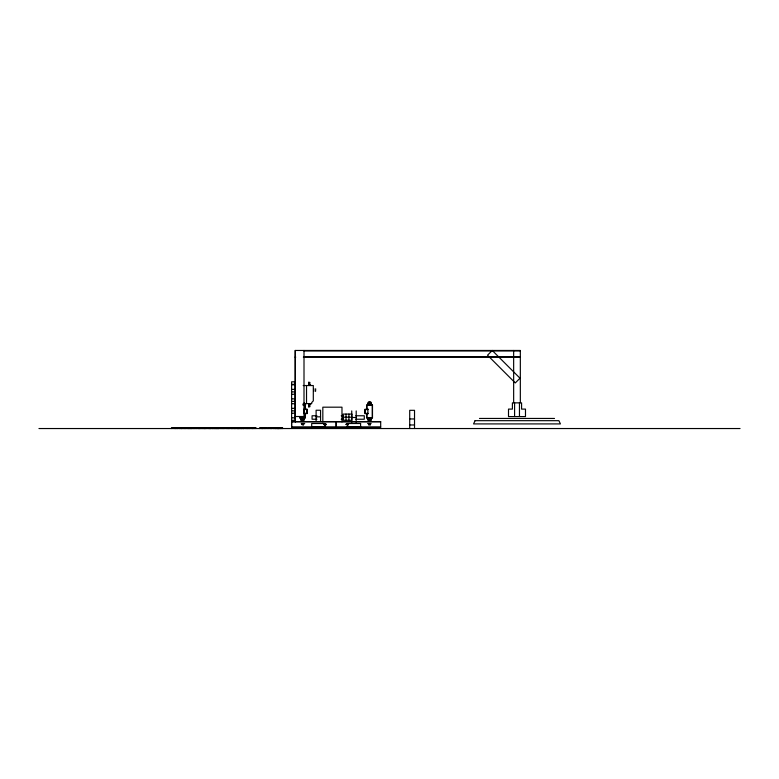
<?xml version="1.0" encoding="UTF-8"?>
<svg xmlns="http://www.w3.org/2000/svg" width="779" height="779" viewBox="0 0 779 779"><rect width="100%" height="100%" fill="white"/><g stroke="black" fill="none" stroke-linecap="round" stroke-linejoin="round"><path stroke-width="1.17" d="M291.609 427.447L291.609 421.624L380.688 421.624L380.688 427.447L291.609 427.447L291.609 381.798L295.173 381.837L295.173 420.563M304.161 403.142L303.323 404.593A1.675 1.675 0 0 0 304.161 403.142L304.161 404.817M303.771 424.058L303.362 424.906L301.658 424.419L303.362 423.834L303.528 424.701L301.716 424.526M324.395 424.896L324.093 423.942M325.934 424.769L325.797 423.873L324.239 424.029M326.128 424.282L325.632 424.896L324.239 424.691M347.901 424.75L346.197 424.166M348.067 424.857L347.901 423.834L346.178 424.448M368.642 424.769L368.779 423.873L370.337 424.029M370.58 424.049L370.337 424.691L368.779 424.691M301.025 418.79L300.801 419.628L300.801 417.953M371.057 404.058L371.281 403.22L371.281 404.895M368.146 418.868L367.922 419.706L367.922 418.031M301.629 424.448L303.664 424.117M323.898 424.438L324.57 423.961M348.31 424.058L347.901 424.906L346.178 424.292M368.448 424.438L369.11 423.805M370.473 423.942L370.337 424.847L368.535 424.516M309.74 404.953L311.074 403.619M346.266 424.214L348.203 424.117M325.797 424.691L324.57 424.906M315.573 391.399L315.67 388.76M303.907 350.949L520.333 350.949M303.907 356.665L520.333 356.665M295.095 357.142L295.738 357.142M303.362 357.142L520.333 357.142M308.708 382.771L309.74 382.771M291.609 384.359L295.173 384.359M291.609 384.787L295.173 384.787M303.187 385.537L313.304 385.537L313.304 400.864L311.707 402.548L311.707 403.619L303.187 403.619M291.609 389.383L295.173 389.383M291.609 391.905L295.173 391.905M291.609 394.271L295.173 394.271M291.609 398.867L295.173 398.867M291.609 401.389L295.173 401.389M291.609 403.746L295.173 403.746M303.07 404.817L305.387 404.817L305.387 409.16M303.031 404.992L305.202 404.992L305.202 408.975L304.18 408.975L304.18 413.795L305.202 413.795L305.202 417.778L299.769 417.778M308.708 406.404L309.74 406.404M291.609 408.352L295.173 408.352M304.18 409.16L307.101 409.16L307.101 413.61L304.18 413.61M367.902 409.238L364.981 409.238L364.981 413.688L367.902 413.688M304.18 409.481L306.936 409.481L306.936 413.269L304.18 413.269M367.902 409.579L365.147 409.579L365.147 413.367L367.902 413.367M291.609 410.864L295.173 410.864M291.609 413.23L295.173 413.23M316.926 415.762L312.077 415.762L312.077 419.238L316.926 419.238M341.212 415.762L343.636 415.762M355.779 415.762L364.28 415.762L364.28 419.238L355.779 419.238M508.502 416.58L525.484 416.58M316.108 416.833L320.558 416.833M343.12 417.203L351.806 417.203M351.738 417.495L356.198 417.495M291.609 417.826L295.173 417.826M299.594 417.953L305.387 417.953L305.387 413.61M479.484 418.45L554.502 418.45M409.715 418.956L414.525 418.956M341.212 419.238L343.636 419.238M291.609 420.348L295.173 420.348M291.609 421.78L380.688 421.78M301.22 423.503L304.706 423.503M367.591 423.503L371.086 423.503M409.715 424.974L414.525 424.974M291.609 426.98L380.688 426.98M282.465 427.642L282.465 428.538L282.543 427.642L268.599 427.642L268.599 428.538M38.95 428.538L740.05 428.538M303.304 418.177L304.141 419.628A1.675 1.675 0 0 1 301.765 421.137A1.675 1.675 0 0 1 301.395 418.342A1.675 1.675 0 0 1 304.083 419.19M324.093 424.769L323.898 424.282M309.74 384.203L311.074 385.537M368 403.649A1.675 1.675 0 0 0 370.687 404.496A1.675 1.675 0 0 0 370.317 401.711A1.675 1.675 0 0 0 367.941 403.22L368.165 404.058M371.262 419.706L371.203 419.268A1.675 1.675 0 0 0 368.516 418.42A1.675 1.675 0 0 0 368.886 421.215A1.675 1.675 0 0 0 371.262 419.706L371.262 418.031M525.484 416.541L525.484 409.102L521.579 409.102L521.579 402.86L512.407 402.86L512.407 409.102L508.502 409.102L508.502 416.541M520.333 402.724L520.333 350.462L295.095 350.462L295.095 416.512L304.005 416.512L304.005 350.462M519.457 402.86L519.457 416.541M514.588 402.86L514.588 416.541M513.653 350.462L513.653 402.724M414.525 428.538L414.525 410.319L409.715 410.319L409.715 428.538M367.941 403.22L367.941 404.895M366.695 409.238L366.695 404.895L372.489 404.895L372.489 418.031L366.695 418.031L366.695 413.688M356.198 410.923L356.198 422.276M351.738 410.923L351.738 422.276M348.914 414.087L348.914 420.319M346.022 414.087L346.022 420.319M341.981 421.867L341.981 407.183L322.827 407.183L322.827 421.79M320.558 421.381L320.558 410.251L316.108 410.241L316.108 421.381M313.83 388.721L313.83 391.399M309.74 382.255L309.74 385.537M309.74 403.619L309.74 406.911M308.844 382.255L308.844 384.242M308.844 403.619L308.844 406.911M308.708 382.255L308.708 385.537M308.708 403.619L308.708 406.911M306.527 385.537L306.527 403.619M304.141 417.953L304.141 419.628M295.397 350.462L295.397 382.08M295.397 416.132L295.397 422.208M282.241 427.642L282.241 428.538M281.453 427.642L281.453 428.538M281.238 427.642L281.238 428.538M280.937 427.642L280.898 428.538M280.839 427.642L280.839 428.538M279.427 427.642L279.427 428.538M279.398 427.642L279.398 428.538M279.125 427.642L279.125 428.538M278.95 427.642L278.95 428.538M278.901 427.642L278.901 428.538M278.726 427.642L278.639 428.538M278.463 427.642L278.463 428.538M278.424 427.642L278.424 428.538M277.928 427.642L277.947 428.538M277.694 427.642L277.694 428.538M277.519 427.642L277.519 428.538M277.295 427.642L277.295 428.538M277.042 427.642L277.129 428.538M276.964 427.642L276.964 428.538M276.652 427.642L276.652 428.538M276.574 427.642L276.516 428.538M275.688 427.642L275.688 428.538M275.425 427.642L275.425 428.538M275.24 427.642L275.24 428.538M275.104 427.642L275.123 428.538M273.711 427.642L273.711 428.538M273.419 427.642L273.448 428.538M271.296 427.642L271.296 428.538M271.141 427.642L271.15 428.538M271.043 427.642L271.043 428.538M270.936 427.642L270.936 428.538M270.167 427.642L270.167 428.538M267.674 428.538L267.674 427.642L259.699 427.642L259.699 428.538M265.912 427.642L265.912 428.538M264.957 427.642L264.957 428.538M264.743 427.642L264.743 428.538M263.234 427.642L263.234 428.538M262.396 427.642L262.396 428.538M262.241 427.642L262.26 428.538M262.143 427.642L262.143 428.538M262.036 427.642L262.036 428.538M261.267 427.642L261.267 428.538M255.931 428.538L255.931 427.642L171.507 427.642L171.507 428.538M255.035 427.642L255.035 428.538M254.606 427.642L254.606 428.538M253.711 427.642L253.711 428.538M253.233 427.642L253.233 428.538M252.639 427.642L252.639 428.538M252.571 427.642L252.61 428.538M252.347 427.642L252.338 428.538M251.909 427.642L251.909 428.538M251.013 427.642L251.013 428.538M249.446 427.642L249.426 428.538M249.338 427.642L249.338 428.538M249.007 427.642L249.007 428.538M248.764 427.642L248.764 428.538M248.55 427.642L248.55 428.538M247.605 427.642L247.605 428.538M247.42 427.642L247.42 428.538M247.206 427.642L247.206 428.538M246.836 427.642L246.836 428.538M246.709 427.642L246.748 428.538M245.95 427.642L245.95 428.538M245.181 427.642L245.181 428.538M243.808 427.642L243.808 428.538M243.545 427.642L243.584 428.538M243.379 427.642L243.418 428.538M243.34 427.642L243.34 428.538M243.126 427.642L243.126 428.538M242.318 427.642L242.318 428.538M242.113 427.642L242.113 428.538M241.802 428.538L241.772 427.642L241.704 428.538M241.471 427.642L241.471 428.538M241.402 427.642L241.402 428.538M240.721 427.642L240.672 428.538M240.205 427.642L240.175 428.538M240.088 427.642L239.981 428.538M239.825 427.642L239.825 428.538M239.504 427.642L239.504 428.538M238.871 427.642L238.89 428.538M238.734 427.642L238.793 428.538M238.54 427.642L238.54 428.538M238.364 427.642L238.364 428.538M238.16 427.642L238.16 428.538M237.946 428.538L237.877 427.642L237.702 428.538M237.429 427.642L237.429 428.538M237.167 427.642L237.167 428.538M237.02 427.642L237.02 428.538M235.969 427.642L235.969 428.538M235.277 427.642L235.277 428.538M234.469 427.642L234.469 428.538M234.294 427.642L234.294 428.538M233.729 427.642L233.729 428.538M232.931 427.642L232.931 428.538M232.532 427.642L232.532 428.538M232.054 427.642L232.181 428.538M231.694 427.642L231.694 428.538M231.567 427.642L231.567 428.538M231.363 427.642L231.363 428.538M229.844 427.642L229.844 428.538M228.86 427.642L228.87 428.538M228.656 427.642L228.763 428.538M228.451 427.642L228.451 428.538M227.887 427.642L227.887 428.538M227.682 428.538L227.663 427.642L227.624 428.538M226.416 427.642L226.368 428.538M226.319 427.642L226.319 428.538M225.004 427.642L225.004 428.538M224.109 427.642L224.109 428.538M223.963 427.642L223.953 428.538M223.846 427.642L223.739 428.538M222.979 427.642L222.979 428.538M222.901 427.642L222.901 428.538M222.307 427.642L222.307 428.538M221.489 427.642L221.489 428.538M221.411 427.642L221.411 428.538M220.379 427.642L220.408 428.538M220.116 427.642L220.116 428.538M218.918 427.642L218.918 428.538M218.714 427.642L218.792 428.538M218.441 428.538L218.402 427.642L218.305 428.538M218.071 427.642L218.071 428.538M218.003 427.642L218.003 428.538M217.633 427.642L217.633 428.538M216.99 427.642L216.99 428.538M216.737 427.642L216.737 428.538M216.309 427.642L216.309 428.538M216.221 427.642L216.221 428.538M216.017 427.642L216.026 428.538M215.91 427.642L215.91 428.538M215.666 427.642L215.666 428.538M215.423 427.642L215.423 428.538M214.936 427.642L214.819 428.538M214.05 427.642L214.04 428.538M213.612 427.642L213.612 428.538M213.475 427.642L213.475 428.538M212.725 427.642L212.725 428.538M212.609 427.642L212.579 428.538L212.482 427.642M212.316 427.642L212.326 428.538M211.158 427.642L211.148 428.538M211.041 427.642L211.041 428.538M210.807 427.642L210.807 428.538M210.71 427.642L210.71 428.538M210.466 427.642L210.525 428.538M210.262 427.642L210.262 428.538M209.561 427.642L209.561 428.538M209.317 427.642L209.347 428.538M209.181 427.642L209.181 428.538M209.123 427.642L209.123 428.538M208.908 427.642L208.908 428.538M208.538 427.642L208.538 428.538L208.431 427.642M207.623 427.642L207.526 428.538M206.289 427.642L206.367 428.538M206.075 427.642L206.075 428.538M205.51 427.642L205.51 428.538M205.286 427.642L205.247 428.538L205.218 427.642M204.935 427.642L204.955 428.538M204.896 427.642L204.896 428.538M204.711 427.642L204.604 428.538M204.439 427.642L204.439 428.538M204.39 427.642L204.341 428.538M203.329 427.642L203.329 428.538M203.183 427.642L203.163 428.538M202.988 427.642L203.056 428.538M202.209 427.642L202.209 428.538M201.985 427.642L201.965 428.538M201.488 427.642L201.488 428.538M200.748 427.642L200.748 428.538M200.631 427.642L200.631 428.538M199.94 427.642L199.94 428.538M199.57 427.642L199.57 428.538M199.453 427.642L199.453 428.538M199.19 427.642L199.19 428.538M199.064 427.642L199.064 428.538M198.703 427.642L198.703 428.538M198.47 427.642L198.47 428.538M198.392 427.642L198.392 428.538M197.7 427.642L197.7 428.538M196.824 427.642L196.824 428.538M196.464 427.642L196.464 428.538M195.938 427.642L195.938 428.538M195.646 427.642L195.646 428.538M194.575 427.642L194.546 428.538L194.507 427.642M194.283 427.642L194.283 428.538M193.241 427.642L193.241 428.538M193.192 427.642L193.192 428.538M192.949 427.642L192.949 428.538M192.023 427.642L192.023 428.538M191.468 427.642L191.468 428.538M191.391 427.642L191.361 428.538M191.274 427.642L191.254 428.538M190.943 427.642L190.943 428.538M190.699 427.642L190.699 428.538M190.495 427.642L190.485 428.538M190.173 427.642L190.173 428.538M189.54 427.642L189.54 428.538M189.355 427.642L189.394 428.538M189.141 427.642L189.141 428.538M188.732 427.642L188.771 428.538M188.645 427.642L188.654 428.538M188.197 427.642L188.197 428.538M187.953 427.642L187.953 428.538M187.427 427.642L187.427 428.538M186.804 427.642L186.756 428.538M185.743 427.642L185.743 428.538M185.451 427.642L185.538 428.538M184.925 427.642L184.876 428.538M184.623 427.642L184.623 428.538M184.107 427.642L184.107 428.538M183.289 427.642L183.289 428.538M182.841 427.642L182.792 428.538M181.877 427.642L181.877 428.538M181.721 427.642L181.731 428.538M181.614 427.642L181.614 428.538M181.108 427.642L181.079 428.538M181.03 427.642L181.03 428.538M180.816 427.642L180.757 428.538M179.326 427.642L179.326 428.538M179.18 427.642L179.18 428.538M178.118 427.642L177.807 428.538M177.359 427.642L177.359 428.538M176.95 427.642L176.95 428.538M176.171 427.642L176.171 428.538M175.022 427.642L175.022 428.538M174.204 427.642L174.204 428.538M336.158 426.98L336.148 421.624L336.158 426.98M301.639 419.54C301.843 421.828 304.774 419.024 302.34 418.8C300.645 422.208 305.154 417.748 301.629 419.608M368.788 403.132C370.239 406.122 370.96 400.542 368.788 403.132M368.759 419.618C370.161 422.617 371.038 416.989 368.759 419.618M368.808 402.986C369.762 406.2 371.34 400.786 368.808 402.986M368.788 419.472C369.869 422.617 371.155 417.33 368.818 419.404M475.073 420.679L473.564 423.912L560.422 423.912L558.913 420.679L475.073 420.679M492.26 350.482L487.537 355.205L515.27 382.937L519.992 378.214L492.26 350.482M372.313 405.07L366.88 405.07L366.88 409.053L367.902 409.053L367.902 413.863L366.88 413.863L366.88 417.856L372.313 417.856L372.313 405.07M351.806 414.087L343.12 414.087L343.12 420.319L351.806 420.319L351.806 414.087M325.018 423.503L311.697 423.503L311.697 427.058L325.018 427.058L325.018 423.503M360.599 423.503L347.288 423.503L347.288 427.058L360.599 427.058L360.599 423.503M280.596 428.538L280.596 427.642L280.537 428.538M278.142 428.538L278.132 427.642L278.103 428.538M274.899 428.538L274.899 427.642L274.812 428.538M234.956 428.538L234.976 427.642L234.888 428.538M229.114 428.538L229.114 427.642L229.016 428.538M217.292 428.538L217.312 427.642L217.214 428.538M214.352 428.538L214.352 427.642L214.313 428.538M175.402 428.538L175.402 427.642L175.372 428.538"/></g></svg>
